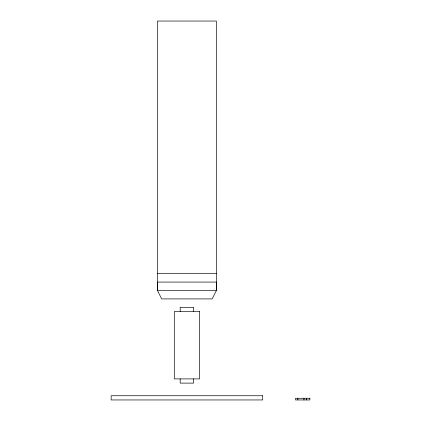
<?xml version="1.0" encoding="UTF-8"?>
<svg xmlns="http://www.w3.org/2000/svg" width="421" height="421" viewBox="0 0 421 421"><rect width="100%" height="100%" fill="white"/><g stroke="black" fill="none" stroke-linecap="round" stroke-linejoin="round"><path stroke-width="0.63" d="M216.373 290.49L216.394 21.05L157.454 21.05L157.475 290.49L161.664 298.91L212.184 298.91L216.373 290.49L216.362 282.07M157.454 273.65L216.394 273.65M216.394 282.07L157.454 282.07L157.475 290.49L216.394 290.49M306.488 398.266L306.488 399.95M303.962 398.266L303.962 399.95M297.858 398.266L297.858 399.95M193.66 311.54L193.66 307.33L180.188 307.33L180.188 311.54M193.66 378.9L193.66 383.11L180.188 383.11L180.188 378.9M199.554 311.54L174.294 311.54L174.294 378.9L199.554 378.9L199.554 311.54M262.704 395.74L111.144 395.74L111.144 399.95L262.704 399.95L262.704 395.74M309.856 398.266L295.542 398.266L295.542 399.95L309.856 399.95L309.856 398.266"/></g></svg>
